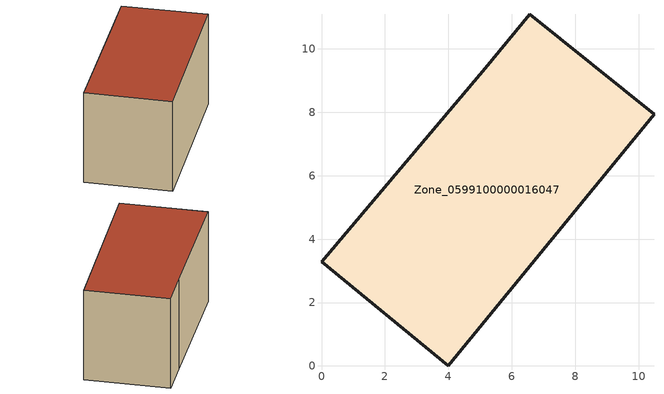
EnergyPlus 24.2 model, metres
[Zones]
Zone_0599100000016047
 floor ground (C_G): 0,3.28 5.16,9.4 6.57,11.1 10.49,7.93 3.99,0 z0
 wall outside (C_F): 5.16,9.4 0,3.28 3.99,0 10.49,7.93 6.57,11.1 5.16,9.4 z0:5.81
 roof outside (C_R): 3.99,0 10.49,7.93 6.57,11.1 5.16,9.4 0,3.28 z5.81
[BUILDING]
Pand.0599100000016047: North Axis=0; Terrain=City; Loads Convergence Tolerance Value=0.04; Temperature Convergence Tolerance Value=0.4; Solar Distribution=FullExterior; Maximum Number of Warmup Days=25; Minimum Number of Warmup Days=1
[Site:Location]
Rotterdam.The.Hague.AP_ZH_NLD Design_Conditions: Latitude=51.96; Longitude=4.45; Time Zone=1; Elevation=-4.5
[SITE:GROUNDTEMPERATURE:BUILDINGSURFACE]
18, 18, 18, 18, 18, 18, 18, 18, 18, 18, 18, 18
[MATERIAL] Thermal Absorptance=0.9; Solar Absorptance=0.7; Visible Absorptance=0.7
Name | Roughness | Thickness | Conductivity | Density | Specific Heat
G.TC.1946 | MediumSmooth | 0.15 | 1 | 540 | 1210
F.TC.1946 | Rough | 0.3 | 0.857143 | 1920 | 840
R.TC.1946 | MediumRough | 0.2 | 0.909091 | 1500 | 1000
[CONSTRUCTION]
C_G: G.TC.1946
C_F: F.TC.1946
C_R: R.TC.1946
[ZONE]
Zone_0599100000016047: Type=1; Multiplier=1; Ceiling Height=Autocalculate; Volume=Autocalculate; Floor Area=autocalculate; Part of Total Floor Area=Yes
[ZONEINFILTRATION:DESIGNFLOWRATE]
Infil_Zone_0599100000016047: Zone or ZoneList or Space or SpaceList=Zone_0599100000016047; Schedule=AlwaysOn; Design Flow Rate Calculation Method=Flow/Area; Flow Rate per Floor Area=0.003; Constant Term Coefficient=1; Temperature Term Coefficient=0; Velocity Term Coefficient=0; Velocity Squared Term Coefficient=0
[HVACTEMPLATE:ZONE:IDEALLOADSAIRSYSTEM]
Zone_0599100000016047: Maximum Heating Supply Air Temperature=50; Minimum Cooling Supply Air Temperature=13; Maximum Heating Supply Air Humidity Ratio=0.0156; Minimum Cooling Supply Air Humidity Ratio=0.0077; Heating Limit=NoLimit; Cooling Limit=NoLimit; Dehumidification Control Type=ConstantSensibleHeatRatio; Cooling Sensible Heat Ratio=0.7; Dehumidification Setpoint=60; Humidification Control Type=None; Humidification Setpoint=30; Outdoor Air Method=None; Outdoor Air Flow Rate per Person=0.00944; Outdoor Air Flow Rate per Zone Floor Area=0; Outdoor Air Flow Rate per Zone=0; Demand Controlled Ventilation Type=None; Outdoor Air Economizer Type=NoEconomizer; Heat Recovery Type=None; Sensible Heat Recovery Effectiveness=0.7; Latent Heat Recovery Effectiveness=0.65
[ZONECONTROL:THERMOSTAT]
ThermostatControl_Zone_0599100000016047: Zone or ZoneList=Zone_0599100000016047; Control Type Schedule=DualSetpointControlType; Control 1=Thermostat_Zone_0599100000016047; Temperature Difference Between Cutout And Setpoint=0
[THERMOSTATSETPOINT:DUALSETPOINT]
Thermostat_Zone_0599100000016047: Heating Setpoint Temperature Schedule=HeatingSetpoint_Zone_0599100000016047; Cooling Setpoint Temperature Schedule=CoolingSetpoint_Zone_0599100000016047
[SCHEDULE:COMPACT]
HeatingSetpoint_Zone_0599100000016047: Through: 12/31, For: AllDays, Until: 24:00, 21
CoolingSetpoint_Zone_0599100000016047: Through: 12/31, For: AllDays, Until: 24:00, 24
DualSetpointControlType: Through: 12/31, For: AllDays, Until: 24:00, 4
AlwaysOn: Through: 12/31, For: AllDays, Until: 24:00, 1
